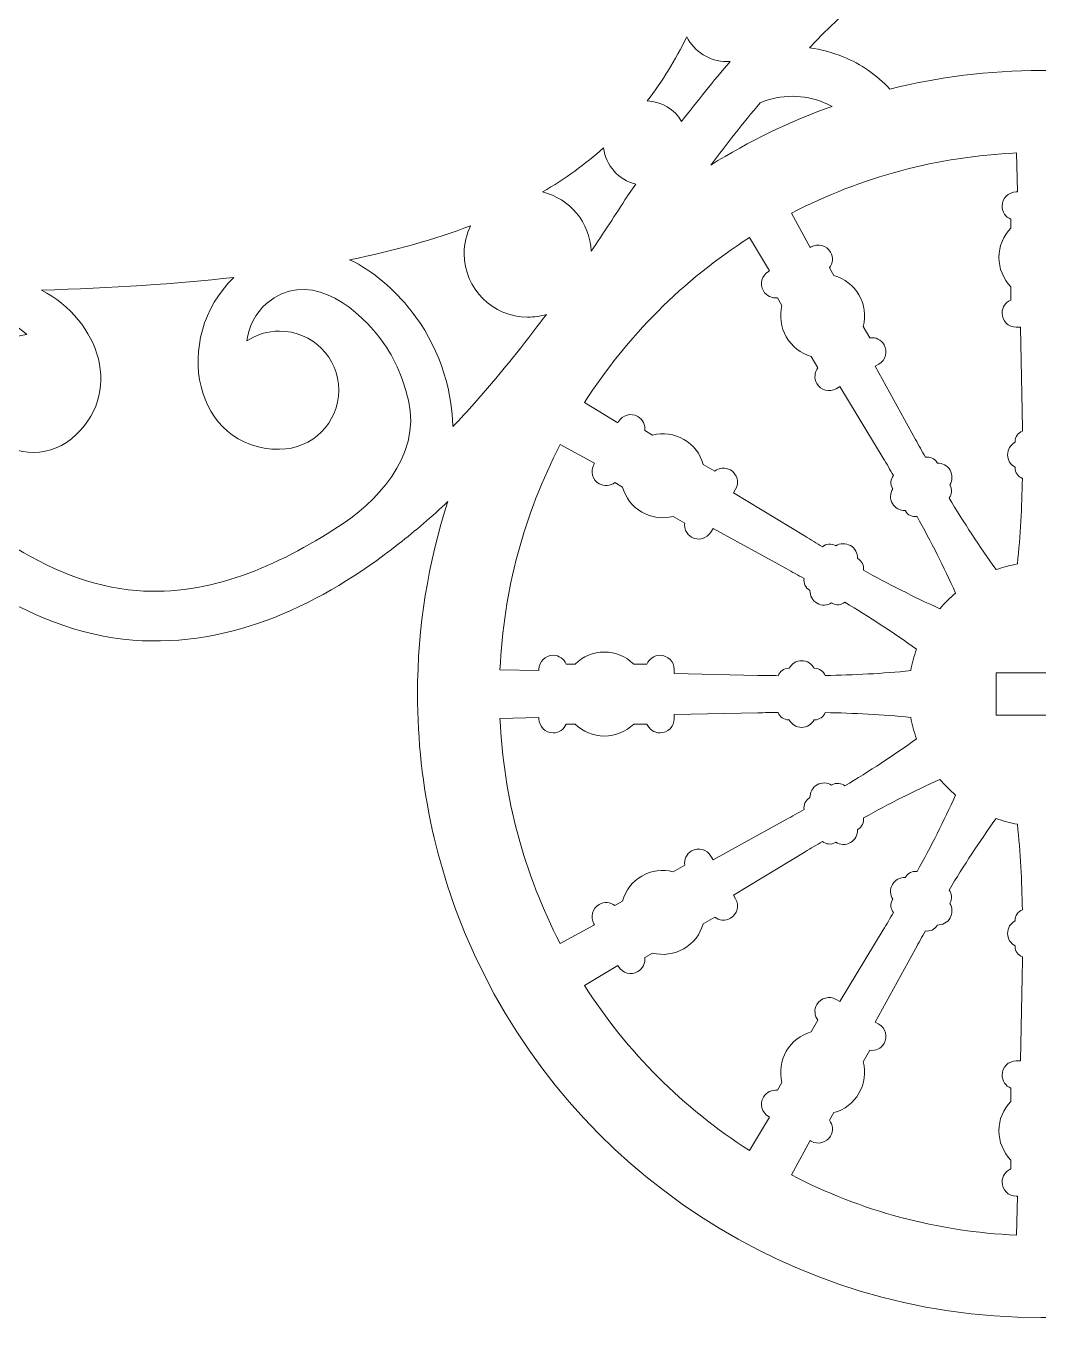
# Model space of a CAD drawing. Header units: millimetres. Extents: x -917 to 965, y -497 to 497.
# Drawn here: x 50.9 to 194.9, y -85.6 to 100 of the extents above; entities that cross this region are included whole.
import ezdxf

# ---------------------------------------------------------------- set-up
doc = ezdxf.new("R2010")
doc.units = ezdxf.units.MM
doc.header["$MEASUREMENT"] = 0
doc.layers.add('Camada 1', color=7, linetype='Continuous')

msp = doc.modelspace()

# ---------------------------------------------------------------- linework, layer by layer
at = {"layer": 'Camada 1', "color": 250, "lineweight": 9}
for points, knots in [([(-198.3964, -83.4735), (-162.6982, -83.4735), (-131.9322, -62.3545), (-117.9107, -31.9291), (-117.9107, -31.9291), (-112.7183, -20.6621), (-109.8222, -8.1187), (-109.8222, 5.1008), (-109.8222, 5.1008), (-109.8222, 14.6397), (-111.3359, 23.8243), (-114.1266, 32.4329), (-114.1266, 32.4329), (-111.8537, 30.3117), (-109.523, 28.2998), (-107.135, 26.4231), (-107.135, 26.4231), (-96.3044, 17.9114), (-83.4844, 11.6802), (-69.387, 12.7613), (-69.387, 12.7613), (-61.7681, 13.3454), (-54.368, 16.3969), (-47.9919, 20.5079), (-47.9919, 20.5079), (-41.9496, 24.4035), (-37.2773, 29.6993), (-32.512, 34.9897), (-32.512, 34.9897), (-28.8045, 39.1058), (-24.4884, 43.9299), (-19.4436, 46.3837), (-19.4436, 46.3837), (-18.9485, 46.6244), (-18.4434, 46.8444), (-17.929, 47.0403), (-17.929, 47.0403), (-13.2425, 48.8262), (-8.7657, 48.0524), (-7.9944, 42.8839), (-7.9944, 42.8839), (-9.0435, 43.3459), (-10.2032, 43.6028), (-11.423, 43.6028), (-11.423, 43.6028), (-16.1253, 43.6028), (-19.9374, 39.7908), (-19.9374, 35.0882), (-19.9374, 35.0882), (-19.9374, 24.9912), (-5.5626, 23.4531), (-1.6276, 32.7066), (-1.6276, 32.7066), (2.3074, 23.4531), (16.6822, 24.9912), (16.6822, 35.0882), (16.6822, 35.0882), (16.6822, 39.7908), (12.8701, 43.6028), (8.1678, 43.6028), (8.1678, 43.6028), (6.948, 43.6028), (5.7883, 43.3459), (4.7392, 42.8839), (4.7392, 42.8839), (5.5105, 48.0524), (9.9873, 48.8262), (14.6738, 47.0403), (14.6738, 47.0403), (15.1882, 46.8444), (15.6933, 46.6244), (16.1884, 46.3837), (16.1884, 46.3837), (21.2332, 43.9299), (25.5493, 39.1058), (29.2568, 34.9897), (29.2568, 34.9897), (34.0221, 29.6993), (38.6944, 24.4035), (44.7367, 20.5079), (44.7367, 20.5079), (51.1128, 16.3969), (58.5129, 13.3454), (66.1318, 12.7613), (66.1318, 12.7613), (80.2292, 11.6802), (93.0492, 17.9114), (103.8798, 26.4231), (103.8798, 26.4231), (106.2678, 28.2998), (108.5985, 30.3117), (110.8714, 32.4329), (110.8714, 32.4329), (108.0807, 23.8243), (106.567, 14.6397), (106.567, 5.1008), (106.567, 5.1008), (106.567, -8.1187), (109.4631, -20.6621), (114.6555, -31.9291), (114.6555, -31.9291), (128.677, -62.3545), (159.443, -83.4735), (195.1412, -83.4735), (195.1412, -83.4735), (244.0591, -83.4735), (283.7154, -43.8171), (283.7154, 5.1008), (283.7154, 5.1008), (283.7154, 45.8431), (256.2044, 80.1555), (218.7476, 90.4885), (218.7476, 90.4885), (225.2238, 99.6371), (222.9325, 113.5027), (212.5837, 120.3103), (212.5837, 120.3103), (203.7228, 126.1391), (191.9221, 124.9127), (182.1681, 120.7623), (182.1681, 120.7623), (162.562, 131.2106), (161.156, 155.1075), (174.2652, 171.8183), (174.2652, 171.8183), (178.596, 177.339), (186.2582, 183.822), (192.9885, 177.9755), (192.9885, 177.9755), (194.654, 176.5287), (195.5364, 174.444), (195.4903, 172.325), (195.4903, 172.325), (194.163, 173.4893), (192.4237, 174.1953), (190.5193, 174.1953), (190.5193, 174.1953), (186.3536, 174.1953), (182.9767, 170.8184), (182.9767, 166.6529), (182.9767, 166.6529), (182.9767, 162.4872), (186.3553, 159.2288), (190.5193, 159.1103), (190.5193, 159.1103), (201.444, 158.7992), (208.2439, 174.0666), (197.6142, 183.3003), (197.6142, 183.3003), (194.9083, 185.6509), (191.7024, 187.1293), (188.0985, 187.3232), (188.0985, 187.3232), (180.2179, 187.7471), (173.2996, 182.0154), (168.7155, 176.1719), (168.7155, 176.1719), (167.4559, 174.566), (166.3149, 172.9043), (165.2881, 171.2009), (165.2881, 171.2009), (169.4463, 191.7251), (173.3392, 215.2747), (176.7885, 241.9203), (176.7885, 241.9203), (185.059, 243.2747), (191.3702, 250.4546), (191.3702, 259.1085), (191.3702, 259.1085), (191.3702, 268.7283), (183.572, 276.5267), (173.9522, 276.5267), (173.9522, 276.5267), (169.3682, 276.5267), (165.1976, 274.7558), (162.0877, 271.8611), (162.0877, 271.8611), (162.0877, 271.8611), (132.0877, 271.8611), (132.0877, 271.8611), (132.0877, 271.8611), (132.0877, 271.8611), (132.0877, 265.8611), (132.0877, 265.8611), (132.0877, 265.8611), (132.0877, 265.8611), (52.0877, 265.8611), (52.0877, 265.8611), (52.0877, 265.8611), (52.0877, 265.8611), (52.0877, 271.8611), (52.0877, 271.8611), (52.0877, 271.8611), (52.0877, 271.8611), (-55.3429, 271.8611), (-55.3429, 271.8611), (-55.3429, 271.8611), (-55.3429, 271.8611), (-55.3429, 265.8611), (-55.3429, 265.8611), (-55.3429, 265.8611), (-55.3429, 265.8611), (-135.3429, 265.8611), (-135.3429, 265.8611), (-135.3429, 265.8611), (-135.3429, 265.8611), (-135.3429, 271.8611), (-135.3429, 271.8611), (-135.3429, 271.8611), (-135.3429, 271.8611), (-165.3429, 271.8611), (-165.3429, 271.8611), (-165.3429, 271.8611), (-168.4528, 274.7558), (-172.6234, 276.5267), (-177.2074, 276.5267), (-177.2074, 276.5267), (-186.8272, 276.5267), (-194.6254, 268.7283), (-194.6254, 259.1085), (-194.6254, 259.1085), (-194.6254, 250.4546), (-188.3142, 243.2747), (-180.0437, 241.9203), (-180.0437, 241.9203), (-176.5944, 215.2747), (-172.7015, 191.7251), (-168.5433, 171.2009), (-168.5433, 171.2009), (-169.5701, 172.9043), (-170.7111, 174.566), (-171.9707, 176.1719), (-171.9707, 176.1719), (-176.5548, 182.0154), (-183.4731, 187.7471), (-191.3537, 187.3232), (-191.3537, 187.3232), (-194.9576, 187.1293), (-198.1635, 185.6509), (-200.8694, 183.3003), (-200.8694, 183.3003), (-211.4991, 174.0666), (-204.6992, 158.7992), (-193.7745, 159.1103), (-193.7745, 159.1103), (-189.6105, 159.2288), (-186.2319, 162.4872), (-186.2319, 166.6529), (-186.2319, 166.6529), (-186.2319, 170.8184), (-189.6088, 174.1953), (-193.7745, 174.1953), (-193.7745, 174.1953), (-195.6789, 174.1953), (-197.4182, 173.4893), (-198.7455, 172.325), (-198.7455, 172.325), (-198.7916, 174.444), (-197.9092, 176.5287), (-196.2437, 177.9755), (-196.2437, 177.9755), (-189.5134, 183.822), (-181.8512, 177.339), (-177.5204, 171.8183), (-177.5204, 171.8183), (-164.4112, 155.1075), (-165.8172, 131.2106), (-185.4233, 120.7623), (-185.4233, 120.7623), (-195.1773, 124.9127), (-206.978, 126.1391), (-215.8389, 120.3103), (-215.8389, 120.3103), (-226.1877, 113.5027), (-228.479, 99.6371), (-222.0028, 90.4885), (-222.0028, 90.4885), (-259.4596, 80.1555), (-286.9706, 45.8431), (-286.9706, 5.1008), (-286.9706, 5.1008), (-286.9706, -43.8171), (-247.3143, -83.4735), (-198.3964, -83.4735)], [0, 0, 0, 0, 0.01388889, 0.01388889, 0.01388889, 0.01388889, 0.02777778, 0.02777778, 0.02777778, 0.02777778, 0.04166667, 0.04166667, 0.04166667, 0.04166667, 0.05555556, 0.05555556, 0.05555556, 0.05555556, 0.06944444, 0.06944444, 0.06944444, 0.06944444, 0.08333333, 0.08333333, 0.08333333, 0.08333333, 0.09722222, 0.09722222, 0.09722222, 0.09722222, 0.11111111, 0.11111111, 0.11111111, 0.11111111, 0.125, 0.125, 0.125, 0.125, 0.13888889, 0.13888889, 0.13888889, 0.13888889, 0.15277778, 0.15277778, 0.15277778, 0.15277778, 0.16666667, 0.16666667, 0.16666667, 0.16666667, 0.18055556, 0.18055556, 0.18055556, 0.18055556, 0.19444444, 0.19444444, 0.19444444, 0.19444444, 0.20833333, 0.20833333, 0.20833333, 0.20833333, 0.22222222, 0.22222222, 0.22222222, 0.22222222, 0.23611111, 0.23611111, 0.23611111, 0.23611111, 0.25, 0.25, 0.25, 0.25, 0.26388889, 0.26388889, 0.26388889, 0.26388889, 0.27777778, 0.27777778, 0.27777778, 0.27777778, 0.29166667, 0.29166667, 0.29166667, 0.29166667, 0.30555556, 0.30555556, 0.30555556, 0.30555556, 0.31944444, 0.31944444, 0.31944444, 0.31944444, 0.33333333, 0.33333333, 0.33333333, 0.33333333, 0.34722222, 0.34722222, 0.34722222, 0.34722222, 0.36111111, 0.36111111, 0.36111111, 0.36111111, 0.375, 0.375, 0.375, 0.375, 0.38888889, 0.38888889, 0.38888889, 0.38888889, 0.40277778, 0.40277778, 0.40277778, 0.40277778, 0.41666667, 0.41666667, 0.41666667, 0.41666667, 0.43055556, 0.43055556, 0.43055556, 0.43055556, 0.44444444, 0.44444444, 0.44444444, 0.44444444, 0.45833333, 0.45833333, 0.45833333, 0.45833333, 0.47222222, 0.47222222, 0.47222222, 0.47222222, 0.48611111, 0.48611111, 0.48611111, 0.48611111, 0.5, 0.5, 0.5, 0.5, 0.51388889, 0.51388889, 0.51388889, 0.51388889, 0.52777778, 0.52777778, 0.52777778, 0.52777778, 0.54166667, 0.54166667, 0.54166667, 0.54166667, 0.55555556, 0.55555556, 0.55555556, 0.55555556, 0.56944444, 0.56944444, 0.56944444, 0.56944444, 0.58333333, 0.58333333, 0.58333333, 0.58333333, 0.59722222, 0.59722222, 0.59722222, 0.59722222, 0.61111111, 0.61111111, 0.61111111, 0.61111111, 0.625, 0.625, 0.625, 0.625, 0.63888889, 0.63888889, 0.63888889, 0.63888889, 0.65277778, 0.65277778, 0.65277778, 0.65277778, 0.66666667, 0.66666667, 0.66666667, 0.66666667, 0.68055556, 0.68055556, 0.68055556, 0.68055556, 0.69444444, 0.69444444, 0.69444444, 0.69444444, 0.70833333, 0.70833333, 0.70833333, 0.70833333, 0.72222222, 0.72222222, 0.72222222, 0.72222222, 0.73611111, 0.73611111, 0.73611111, 0.73611111, 0.75, 0.75, 0.75, 0.75, 0.76388889, 0.76388889, 0.76388889, 0.76388889, 0.77777778, 0.77777778, 0.77777778, 0.77777778, 0.79166667, 0.79166667, 0.79166667, 0.79166667, 0.80555556, 0.80555556, 0.80555556, 0.80555556, 0.81944444, 0.81944444, 0.81944444, 0.81944444, 0.83333333, 0.83333333, 0.83333333, 0.83333333, 0.84722222, 0.84722222, 0.84722222, 0.84722222, 0.86111111, 0.86111111, 0.86111111, 0.86111111, 0.875, 0.875, 0.875, 0.875, 0.88888889, 0.88888889, 0.88888889, 0.88888889, 0.90277778, 0.90277778, 0.90277778, 0.90277778, 0.91666667, 0.91666667, 0.91666667, 0.91666667, 0.93055556, 0.93055556, 0.93055556, 0.93055556, 0.94444444, 0.94444444, 0.94444444, 0.94444444, 0.95833333, 0.95833333, 0.95833333, 0.95833333, 0.97222222, 0.97222222, 0.97222222, 0.97222222, 1, 1, 1, 1]), ([(194.9196, 117.02), (199.5712, 117.5529), (204.7105, 117.0465), (208.7073, 114.4175), (208.7073, 114.4175), (214.3339, 110.7163), (216.5256, 103.7505), (214.6951, 98.0133), (214.6951, 98.0133), (213.2647, 100.9273), (210.2685, 102.9333), (206.8033, 102.9333), (206.8033, 102.9333), (201.9504, 102.9333), (198.0164, 98.9995), (198.0164, 94.1466), (198.0164, 94.1466), (198.0164, 93.9708), (198.022, 93.7964), (198.0324, 93.6231), (198.0324, 93.6231), (197.0719, 93.654), (196.1091, 93.675), (195.1412, 93.675), (195.1412, 93.675), (187.7371, 93.675), (180.5472, 92.7609), (173.6727, 91.0494), (173.6727, 91.0494), (171.8409, 93.0101), (169.5951, 94.5801), (167.0646, 95.6267), (167.0646, 95.6267), (165.5104, 96.2694), (163.8922, 96.696), (162.2534, 96.9079), (162.2534, 96.9079), (167.353, 102.2191), (172.7995, 107.0391), (178.4898, 110.8182), (178.4898, 110.8182), (183.3428, 114.041), (189.1123, 116.3549), (194.9196, 117.02)], [0, 0, 0, 0, 0.08333333, 0.08333333, 0.08333333, 0.08333333, 0.16666667, 0.16666667, 0.16666667, 0.16666667, 0.25, 0.25, 0.25, 0.25, 0.33333333, 0.33333333, 0.33333333, 0.33333333, 0.41666667, 0.41666667, 0.41666667, 0.41666667, 0.5, 0.5, 0.5, 0.5, 0.58333333, 0.58333333, 0.58333333, 0.58333333, 0.66666667, 0.66666667, 0.66666667, 0.66666667, 0.75, 0.75, 0.75, 0.75, 0.83333333, 0.83333333, 0.83333333, 0.83333333, 1, 1, 1, 1]), ([(144.0988, 86.4487), (143.092, 88.1247), (141.2884, 89.2671), (139.2117, 89.3522), (139.2117, 89.3522), (141.35, 92.1345), (143.2082, 95.1633), (144.8288, 98.4537), (144.8288, 98.4537), (145.88, 96.3767), (148.0341, 94.9527), (150.5212, 94.9527), (150.5212, 94.9527), (150.6801, 94.9527), (150.8376, 94.9586), (150.9936, 94.9701), (150.9936, 94.9701), (148.6002, 92.1758), (146.299, 89.3165), (144.0988, 86.4487)], [0, 0, 0, 0, 0.16666667, 0.16666667, 0.16666667, 0.16666667, 0.33333333, 0.33333333, 0.33333333, 0.33333333, 0.5, 0.5, 0.5, 0.5, 0.66666667, 0.66666667, 0.66666667, 0.66666667, 1, 1, 1, 1]), ([(148.2475, 80.2494), (150.4725, 83.2134), (152.8168, 86.1911), (155.2665, 89.1071), (155.2665, 89.1071), (158.1756, 90.3109), (161.452, 90.315), (164.3692, 89.1086), (164.3692, 89.1086), (164.7505, 88.9509), (165.1213, 88.7744), (165.4808, 88.58), (165.4808, 88.58), (159.403, 86.4205), (153.632, 83.6161), (148.2475, 80.2494)], [0, 0, 0, 0, 0.2, 0.2, 0.2, 0.2, 0.4, 0.4, 0.4, 0.4, 0.6, 0.6, 0.6, 0.6, 1, 1, 1, 1]), ([(124.326, 76.4307), (127.5482, 78.3032), (130.4317, 80.3837), (133.0144, 82.6863), (133.0144, 82.6863), (133.3012, 80.1651), (135.1536, 78.1194), (137.5758, 77.5447), (137.5758, 77.5447), (137.5758, 77.5447), (136.4121, 75.8748), (136.4121, 75.8748), (136.4121, 75.8748), (136.4121, 75.8748), (136.3392, 75.7651), (136.3392, 75.7651), (136.3392, 75.7651), (134.706, 73.2039), (133.0022, 70.6029), (131.2302, 67.9939), (131.2302, 67.9939), (131.0803, 72.1004), (128.1858, 75.506), (124.326, 76.4307)], [0, 0, 0, 0, 0.14285714, 0.14285714, 0.14285714, 0.14285714, 0.28571429, 0.28571429, 0.28571429, 0.28571429, 0.42857143, 0.42857143, 0.42857143, 0.42857143, 0.57142857, 0.57142857, 0.57142857, 0.57142857, 0.71428571, 0.71428571, 0.71428571, 0.71428571, 1, 1, 1, 1]), ([(188.7786, 22.7738), (186.4004, 26.0643), (184.1912, 29.4737), (182.0961, 32.9507), (182.0961, 32.9507), (182.5004, 33.4557), (182.5786, 34.1795), (182.2368, 34.7714), (182.2368, 34.7714), (182.2368, 34.7714), (182.2036, 34.829), (182.2036, 34.829), (182.2036, 34.829), (182.5908, 35.445), (182.6274, 36.2487), (182.2472, 36.9068), (182.2472, 36.9068), (181.8672, 37.565), (181.1529, 37.9353), (180.426, 37.908), (180.426, 37.908), (180.426, 37.908), (180.3927, 37.9655), (180.3927, 37.9655), (180.3927, 37.9655), (180.0477, 38.5628), (179.3727, 38.8569), (178.7278, 38.7511), (178.7278, 38.7511), (178.2568, 39.5894), (177.7903, 40.4305), (177.3276, 41.2735), (177.3276, 41.2735), (177.3276, 41.2735), (171.6118, 51.6857), (171.6118, 51.6857), (171.6118, 51.6857), (171.6118, 51.6857), (172.1221, 51.9801), (172.1221, 51.9801), (172.1221, 51.9801), (173.0786, 52.5325), (173.4094, 53.7669), (172.8572, 54.7235), (172.8572, 54.7235), (172.4385, 55.4486), (171.6279, 55.8143), (170.8435, 55.7082), (170.8435, 55.7082), (170.8435, 55.7082), (169.9041, 57.3354), (169.9041, 57.3354), (169.9041, 57.3354), (170.291, 58.8429), (170.0757, 60.4413), (169.2921, 61.7987), (169.2921, 61.7987), (168.5077, 63.1574), (167.2329, 64.1417), (165.7327, 64.5603), (165.7327, 64.5603), (165.7327, 64.5603), (165.1062, 65.6456), (165.1062, 65.6456), (165.1062, 65.6456), (165.5901, 66.272), (165.6789, 67.1567), (165.2602, 67.8818), (165.2602, 67.8818), (164.708, 68.8385), (163.4736, 69.1693), (162.5168, 68.6168), (162.5168, 68.6168), (162.5168, 68.6168), (162.3654, 68.5295), (162.3654, 68.5295), (162.3654, 68.5295), (162.3654, 68.5295), (159.6921, 73.3991), (159.6921, 73.3991), (159.6921, 73.3991), (169.6203, 78.5647), (180.5119, 81.4691), (191.6919, 81.963), (191.6919, 81.963), (191.6919, 81.963), (191.8114, 76.4193), (191.8114, 76.4193), (191.8114, 76.4193), (191.8114, 76.4193), (191.6362, 76.4193), (191.6362, 76.4193), (191.6362, 76.4193), (190.5302, 76.4195), (189.6277, 75.5169), (189.6278, 74.4109), (189.6278, 74.4109), (189.6279, 73.5723), (190.1464, 72.8509), (190.8794, 72.5509), (190.8794, 72.5509), (190.8794, 72.5509), (190.8794, 71.2983), (190.8794, 71.2983), (190.8794, 71.2983), (189.7894, 70.1857), (189.1774, 68.6959), (189.1774, 67.1269), (189.1774, 67.1269), (189.1774, 65.5581), (189.7894, 64.0682), (190.8794, 62.9557), (190.8794, 62.9557), (190.8794, 62.9557), (190.8794, 61.0771), (190.8794, 61.0771), (190.8794, 61.0771), (190.1464, 60.7771), (189.6278, 60.0558), (189.6278, 59.2172), (189.6278, 59.2172), (189.6278, 58.1111), (190.5302, 57.2087), (191.6362, 57.2088), (191.6362, 57.2088), (191.6362, 57.2088), (192.2256, 57.2088), (192.2256, 57.2088), (192.2256, 57.2088), (192.2256, 57.2088), (192.4816, 45.3338), (192.4816, 45.3338), (192.4816, 45.3338), (192.5023, 44.3725), (192.519, 43.4113), (192.5302, 42.4497), (192.5302, 42.4497), (191.9181, 42.2193), (191.4807, 41.6275), (191.4807, 40.9364), (191.4807, 40.9364), (191.4807, 40.9364), (191.4807, 40.8709), (191.4807, 40.8709), (191.4807, 40.8709), (190.8366, 40.5318), (190.4042, 39.8551), (190.4042, 39.0924), (190.4042, 39.0924), (190.4042, 38.3298), (190.8366, 37.6531), (191.4807, 37.3139), (191.4807, 37.3139), (191.4807, 37.3139), (191.4807, 37.2483), (191.4807, 37.2483), (191.4807, 37.2483), (191.4807, 36.5635), (191.9101, 35.9763), (192.5133, 35.7415), (192.5133, 35.7415), (192.4375, 31.6826), (192.2289, 27.6247), (191.8144, 23.5857), (191.8144, 23.5857), (190.7816, 23.4009), (189.7658, 23.1293), (188.7786, 22.7738)], [0, 0, 0, 0, 0.02325581, 0.02325581, 0.02325581, 0.02325581, 0.04651163, 0.04651163, 0.04651163, 0.04651163, 0.06976744, 0.06976744, 0.06976744, 0.06976744, 0.09302326, 0.09302326, 0.09302326, 0.09302326, 0.11627907, 0.11627907, 0.11627907, 0.11627907, 0.13953488, 0.13953488, 0.13953488, 0.13953488, 0.1627907, 0.1627907, 0.1627907, 0.1627907, 0.18604651, 0.18604651, 0.18604651, 0.18604651, 0.20930233, 0.20930233, 0.20930233, 0.20930233, 0.23255814, 0.23255814, 0.23255814, 0.23255814, 0.25581395, 0.25581395, 0.25581395, 0.25581395, 0.27906977, 0.27906977, 0.27906977, 0.27906977, 0.30232558, 0.30232558, 0.30232558, 0.30232558, 0.3255814, 0.3255814, 0.3255814, 0.3255814, 0.34883721, 0.34883721, 0.34883721, 0.34883721, 0.37209302, 0.37209302, 0.37209302, 0.37209302, 0.39534884, 0.39534884, 0.39534884, 0.39534884, 0.41860465, 0.41860465, 0.41860465, 0.41860465, 0.44186047, 0.44186047, 0.44186047, 0.44186047, 0.46511628, 0.46511628, 0.46511628, 0.46511628, 0.48837209, 0.48837209, 0.48837209, 0.48837209, 0.51162791, 0.51162791, 0.51162791, 0.51162791, 0.53488372, 0.53488372, 0.53488372, 0.53488372, 0.55813953, 0.55813953, 0.55813953, 0.55813953, 0.58139535, 0.58139535, 0.58139535, 0.58139535, 0.60465116, 0.60465116, 0.60465116, 0.60465116, 0.62790698, 0.62790698, 0.62790698, 0.62790698, 0.65116279, 0.65116279, 0.65116279, 0.65116279, 0.6744186, 0.6744186, 0.6744186, 0.6744186, 0.69767442, 0.69767442, 0.69767442, 0.69767442, 0.72093023, 0.72093023, 0.72093023, 0.72093023, 0.74418605, 0.74418605, 0.74418605, 0.74418605, 0.76744186, 0.76744186, 0.76744186, 0.76744186, 0.79069767, 0.79069767, 0.79069767, 0.79069767, 0.81395349, 0.81395349, 0.81395349, 0.81395349, 0.8372093, 0.8372093, 0.8372093, 0.8372093, 0.86046512, 0.86046512, 0.86046512, 0.86046512, 0.88372093, 0.88372093, 0.88372093, 0.88372093, 0.90697674, 0.90697674, 0.90697674, 0.90697674, 0.93023256, 0.93023256, 0.93023256, 0.93023256, 0.95348837, 0.95348837, 0.95348837, 0.95348837, 1, 1, 1, 1]), ([(111.597, 43.0969), (111.4339, 48.9949), (109.4037, 54.7898), (105.6554, 59.558), (105.6554, 59.558), (103.2951, 62.5604), (100.257, 65.1872), (96.9218, 66.7946), (96.9218, 66.7946), (103.3422, 68.0922), (109.0426, 69.6902), (114.1096, 71.6168), (114.1096, 71.6168), (113.5252, 70.422), (113.1969, 69.0791), (113.1969, 67.6593), (113.1969, 67.6593), (113.1969, 62.6778), (117.2353, 58.6393), (122.2168, 58.6393), (122.2168, 58.6393), (123.1404, 58.6393), (124.0311, 58.7784), (124.8699, 59.0363), (124.8699, 59.0363), (124.8699, 59.0363), (124.2894, 58.2599), (124.2894, 58.2599), (124.2894, 58.2599), (124.2894, 58.2599), (124.0831, 57.9855), (124.0831, 57.9855), (124.0831, 57.9855), (121.093, 54.0189), (117.9478, 50.1289), (114.6555, 46.4303), (114.6555, 46.4303), (113.6497, 45.3001), (112.63, 44.1879), (111.597, 43.0969)], [0, 0, 0, 0, 0.09090909, 0.09090909, 0.09090909, 0.09090909, 0.18181818, 0.18181818, 0.18181818, 0.18181818, 0.27272727, 0.27272727, 0.27272727, 0.27272727, 0.36363636, 0.36363636, 0.36363636, 0.36363636, 0.45454545, 0.45454545, 0.45454545, 0.45454545, 0.54545455, 0.54545455, 0.54545455, 0.54545455, 0.63636364, 0.63636364, 0.63636364, 0.63636364, 0.72727273, 0.72727273, 0.72727273, 0.72727273, 0.81818182, 0.81818182, 0.81818182, 0.81818182, 1, 1, 1, 1]), ([(139.943, 41.8902), (139.943, 41.8902), (138.8577, 42.5167), (138.8577, 42.5167), (138.8577, 42.5167), (138.9636, 43.3013), (138.598, 44.1117), (137.8729, 44.5305), (137.8729, 44.5305), (136.9165, 45.0828), (135.6819, 44.7518), (135.1294, 43.7953), (135.1294, 43.7953), (135.1294, 43.7953), (135.042, 43.6437), (135.042, 43.6437), (135.042, 43.6437), (135.042, 43.6437), (130.3011, 46.5188), (130.3011, 46.5188), (130.3011, 46.5188), (136.3158, 55.9167), (144.3244, 63.9273), (153.7219, 69.9422), (153.7219, 69.9422), (153.7219, 69.9422), (156.598, 65.1998), (156.598, 65.1998), (156.598, 65.1998), (156.598, 65.1998), (156.4465, 65.1122), (156.4465, 65.1122), (156.4465, 65.1122), (155.4898, 64.56), (155.1591, 63.3252), (155.7115, 62.3687), (155.7115, 62.3687), (156.1299, 61.6437), (156.9405, 61.2781), (157.725, 61.3841), (157.725, 61.3841), (157.725, 61.3841), (158.3516, 60.2988), (158.3516, 60.2988), (158.3516, 60.2988), (157.9646, 58.7912), (158.1796, 57.1928), (158.9634, 55.8354), (158.9634, 55.8354), (159.7477, 54.4766), (161.0227, 53.4924), (162.5229, 53.0738), (162.5229, 53.0738), (162.5229, 53.0738), (163.4624, 51.4466), (163.4624, 51.4466), (163.4624, 51.4466), (162.9783, 50.8202), (162.8898, 49.9356), (163.3082, 49.2104), (163.3082, 49.2104), (163.8607, 48.2539), (165.0952, 47.9231), (166.0518, 48.4754), (166.0518, 48.4754), (166.0518, 48.4754), (166.5622, 48.7701), (166.5622, 48.7701), (166.5622, 48.7701), (166.5622, 48.7701), (172.7215, 38.6138), (172.7215, 38.6138), (172.7215, 38.6138), (173.2201, 37.7918), (173.7151, 36.9674), (174.2056, 36.1404), (174.2056, 36.1404), (173.7914, 35.6347), (173.7084, 34.9029), (174.0534, 34.3055), (174.0534, 34.3055), (174.0534, 34.3055), (174.0866, 34.2479), (174.0866, 34.2479), (174.0866, 34.2479), (173.6996, 33.6319), (173.6629, 32.8281), (174.0429, 32.1701), (174.0429, 32.1701), (174.4228, 31.512), (175.1372, 31.1417), (175.8642, 31.169), (175.8642, 31.169), (175.8642, 31.169), (175.8974, 31.1114), (175.8974, 31.1114), (175.8974, 31.1114), (176.2392, 30.5193), (176.9052, 30.2253), (177.5448, 30.323), (177.5448, 30.323), (179.5092, 26.7691), (181.3575, 23.15), (183.0184, 19.4441), (183.0184, 19.4441), (182.2195, 18.7658), (181.4768, 18.0228), (180.7992, 17.2236), (180.7992, 17.2236), (177.0926, 18.884), (173.473, 20.7327), (169.9186, 22.6971), (169.9186, 22.6971), (170.0164, 23.3367), (169.7222, 24.0027), (169.1304, 24.3444), (169.1304, 24.3444), (169.1304, 24.3444), (169.0728, 24.3776), (169.0728, 24.3776), (169.0728, 24.3776), (169.1, 25.1046), (168.7297, 25.8189), (168.0716, 26.1989), (168.0716, 26.1989), (167.4135, 26.5789), (166.6098, 26.5423), (165.9937, 26.1553), (165.9937, 26.1553), (165.9937, 26.1553), (165.9363, 26.1883), (165.9363, 26.1883), (165.9363, 26.1883), (165.339, 26.5332), (164.6072, 26.4504), (164.1015, 26.0364), (164.1015, 26.0364), (163.2744, 26.5271), (162.4501, 27.0221), (161.6278, 27.5205), (161.6278, 27.5205), (161.6278, 27.5205), (151.4716, 33.6799), (151.4716, 33.6799), (151.4716, 33.6799), (151.4716, 33.6799), (151.7662, 34.19), (151.7662, 34.19), (151.7662, 34.19), (152.3186, 35.1467), (151.9878, 36.3811), (151.0311, 36.9335), (151.0311, 36.9335), (150.3061, 37.3521), (149.4213, 37.2633), (148.795, 36.7795), (148.795, 36.7795), (148.795, 36.7795), (147.1677, 37.7189), (147.1677, 37.7189), (147.1677, 37.7189), (146.7493, 39.219), (145.7648, 40.4939), (144.4063, 41.2782), (144.4063, 41.2782), (143.0488, 42.0619), (141.4504, 42.2772), (139.943, 41.8902)], [0, 0, 0, 0, 0.02325581, 0.02325581, 0.02325581, 0.02325581, 0.04651163, 0.04651163, 0.04651163, 0.04651163, 0.06976744, 0.06976744, 0.06976744, 0.06976744, 0.09302326, 0.09302326, 0.09302326, 0.09302326, 0.11627907, 0.11627907, 0.11627907, 0.11627907, 0.13953488, 0.13953488, 0.13953488, 0.13953488, 0.1627907, 0.1627907, 0.1627907, 0.1627907, 0.18604651, 0.18604651, 0.18604651, 0.18604651, 0.20930233, 0.20930233, 0.20930233, 0.20930233, 0.23255814, 0.23255814, 0.23255814, 0.23255814, 0.25581395, 0.25581395, 0.25581395, 0.25581395, 0.27906977, 0.27906977, 0.27906977, 0.27906977, 0.30232558, 0.30232558, 0.30232558, 0.30232558, 0.3255814, 0.3255814, 0.3255814, 0.3255814, 0.34883721, 0.34883721, 0.34883721, 0.34883721, 0.37209302, 0.37209302, 0.37209302, 0.37209302, 0.39534884, 0.39534884, 0.39534884, 0.39534884, 0.41860465, 0.41860465, 0.41860465, 0.41860465, 0.44186047, 0.44186047, 0.44186047, 0.44186047, 0.46511628, 0.46511628, 0.46511628, 0.46511628, 0.48837209, 0.48837209, 0.48837209, 0.48837209, 0.51162791, 0.51162791, 0.51162791, 0.51162791, 0.53488372, 0.53488372, 0.53488372, 0.53488372, 0.55813953, 0.55813953, 0.55813953, 0.55813953, 0.58139535, 0.58139535, 0.58139535, 0.58139535, 0.60465116, 0.60465116, 0.60465116, 0.60465116, 0.62790698, 0.62790698, 0.62790698, 0.62790698, 0.65116279, 0.65116279, 0.65116279, 0.65116279, 0.6744186, 0.6744186, 0.6744186, 0.6744186, 0.69767442, 0.69767442, 0.69767442, 0.69767442, 0.72093023, 0.72093023, 0.72093023, 0.72093023, 0.74418605, 0.74418605, 0.74418605, 0.74418605, 0.76744186, 0.76744186, 0.76744186, 0.76744186, 0.79069767, 0.79069767, 0.79069767, 0.79069767, 0.81395349, 0.81395349, 0.81395349, 0.81395349, 0.8372093, 0.8372093, 0.8372093, 0.8372093, 0.86046512, 0.86046512, 0.86046512, 0.86046512, 0.88372093, 0.88372093, 0.88372093, 0.88372093, 0.90697674, 0.90697674, 0.90697674, 0.90697674, 0.93023256, 0.93023256, 0.93023256, 0.93023256, 0.95348837, 0.95348837, 0.95348837, 0.95348837, 1, 1, 1, 1]), ([(36.2947, 44.664), (36.1146, 50.6312), (38.1739, 58.5541), (45.51, 58.4463), (45.51, 58.4463), (47.6299, 58.4151), (49.6032, 57.5666), (51.0687, 56.1554), (51.0687, 56.1554), (49.4794, 55.9813), (47.9224, 55.3527), (46.604, 54.2503), (46.604, 54.2503), (43.0458, 51.2753), (42.5732, 45.9791), (45.5484, 42.4208), (45.5484, 42.4208), (48.5235, 38.8627), (53.8014, 38.4121), (57.3777, 41.3652), (57.3777, 41.3652), (65.024, 47.6787), (61.3844, 58.2374), (53.1193, 62.4779), (53.1193, 62.4779), (63.2076, 62.7839), (72.2871, 63.3717), (80.4532, 64.2807), (80.4532, 64.2807), (71.5533, 55.6344), (74.7668, 39.7956), (86.9763, 39.8711), (86.9763, 39.8711), (91.6142, 39.8997), (95.3742, 43.6309), (95.3742, 48.2689), (95.3742, 48.2689), (95.3742, 52.907), (91.6143, 56.6669), (86.9763, 56.6669), (86.9763, 56.6669), (85.2577, 56.6669), (83.66, 56.1503), (82.3291, 55.2644), (82.3291, 55.2644), (82.5482, 57.2873), (83.5177, 59.204), (85.124, 60.5877), (85.124, 60.5877), (90.6829, 65.3761), (97.345, 60.6191), (101.0344, 55.9255), (101.0344, 55.9255), (103.1545, 53.2286), (104.5003, 50.0984), (105.262, 46.8555), (105.262, 46.8555), (107.1962, 38.6214), (100.3406, 32.1149), (95.3355, 28.8858), (95.3355, 28.8858), (86.7093, 23.3205), (77.1472, 18.9907), (66.6712, 19.794), (66.6712, 19.794), (60.2458, 20.2867), (53.9296, 22.973), (48.5587, 26.436), (48.5587, 26.436), (41.4817, 30.9987), (36.5594, 35.9009), (36.2947, 44.664)], [0, 0, 0, 0, 0.05263158, 0.05263158, 0.05263158, 0.05263158, 0.10526316, 0.10526316, 0.10526316, 0.10526316, 0.15789474, 0.15789474, 0.15789474, 0.15789474, 0.21052632, 0.21052632, 0.21052632, 0.21052632, 0.26315789, 0.26315789, 0.26315789, 0.26315789, 0.31578947, 0.31578947, 0.31578947, 0.31578947, 0.36842105, 0.36842105, 0.36842105, 0.36842105, 0.42105263, 0.42105263, 0.42105263, 0.42105263, 0.47368421, 0.47368421, 0.47368421, 0.47368421, 0.52631579, 0.52631579, 0.52631579, 0.52631579, 0.57894737, 0.57894737, 0.57894737, 0.57894737, 0.63157895, 0.63157895, 0.63157895, 0.63157895, 0.68421053, 0.68421053, 0.68421053, 0.68421053, 0.73684211, 0.73684211, 0.73684211, 0.73684211, 0.78947368, 0.78947368, 0.78947368, 0.78947368, 0.84210526, 0.84210526, 0.84210526, 0.84210526, 0.89473684, 0.89473684, 0.89473684, 0.89473684, 1, 1, 1, 1]), ([(118.2837, 8.55), (118.7776, 19.7293), (121.6822, 30.6198), (126.8461, 40.5479), (126.8461, 40.5479), (126.8461, 40.5479), (131.7123, 37.8767), (131.7123, 37.8767), (131.7123, 37.8767), (131.7123, 37.8767), (131.6246, 37.725), (131.6246, 37.725), (131.6246, 37.725), (131.0725, 36.7685), (131.4034, 35.5338), (132.36, 34.9813), (132.36, 34.9813), (133.085, 34.563), (133.9698, 34.6518), (134.5962, 35.1356), (134.5962, 35.1356), (134.5962, 35.1356), (135.6813, 34.509), (135.6813, 34.509), (135.6813, 34.509), (136.1, 33.0089), (137.0842, 31.734), (138.4429, 30.9495), (138.4429, 30.9495), (139.8001, 30.1658), (141.3987, 29.9508), (142.9063, 30.3378), (142.9063, 30.3378), (142.9063, 30.3378), (144.5336, 29.3982), (144.5336, 29.3982), (144.5336, 29.3982), (144.4275, 28.6137), (144.7932, 27.8033), (145.5182, 27.3846), (145.5182, 27.3846), (146.4747, 26.8323), (147.7094, 27.1632), (148.2618, 28.1198), (148.2618, 28.1198), (148.2618, 28.1198), (148.5562, 28.6301), (148.5562, 28.6301), (148.5562, 28.6301), (148.5562, 28.6301), (158.9685, 22.9143), (158.9685, 22.9143), (158.9685, 22.9143), (159.8115, 22.4516), (160.6524, 21.9852), (161.4907, 21.5144), (161.4907, 21.5144), (161.3846, 20.8692), (161.6786, 20.1939), (162.2762, 19.8489), (162.2762, 19.8489), (162.2762, 19.8489), (162.3337, 19.8158), (162.3337, 19.8158), (162.3337, 19.8158), (162.3066, 19.0887), (162.6769, 18.3744), (163.335, 17.9946), (163.335, 17.9946), (163.993, 17.6147), (164.7967, 17.6511), (165.4126, 18.0381), (165.4126, 18.0381), (165.4126, 18.0381), (165.4702, 18.0049), (165.4702, 18.0049), (165.4702, 18.0049), (166.0621, 17.6633), (166.786, 17.7415), (167.2911, 18.1458), (167.2911, 18.1458), (170.7685, 16.0507), (174.1782, 13.8411), (177.4688, 11.4627), (177.4688, 11.4627), (177.1132, 10.4759), (176.8417, 9.4603), (176.6564, 8.4278), (176.6564, 8.4278), (172.6172, 8.0133), (168.5593, 7.8047), (164.5, 7.7287), (164.5, 7.7287), (164.2654, 8.3318), (163.6778, 8.7609), (162.9933, 8.7609), (162.9933, 8.7609), (162.9933, 8.7609), (162.9277, 8.7609), (162.9277, 8.7609), (162.9277, 8.7609), (162.5887, 9.4053), (161.912, 9.8377), (161.1493, 9.8377), (161.1493, 9.8377), (160.3864, 9.8377), (159.7096, 9.4053), (159.3705, 8.7609), (159.3705, 8.7609), (159.3705, 8.7609), (159.3052, 8.7609), (159.3052, 8.7609), (159.3052, 8.7609), (158.6142, 8.7609), (158.0223, 8.3238), (157.7919, 7.7119), (157.7919, 7.7119), (156.8305, 7.7232), (155.869, 7.7396), (154.9078, 7.7605), (154.9078, 7.7605), (154.9078, 7.7605), (143.0328, 8.0165), (143.0328, 8.0165), (143.0328, 8.0165), (143.0328, 8.0165), (143.0328, 8.6057), (143.0328, 8.6057), (143.0328, 8.6057), (143.0326, 9.7118), (142.1305, 10.6139), (141.0244, 10.614), (141.0244, 10.614), (140.1858, 10.614), (139.4643, 10.0953), (139.1644, 9.3624), (139.1644, 9.3624), (139.1644, 9.3624), (137.2861, 9.3624), (137.2861, 9.3624), (137.2861, 9.3624), (136.1734, 10.4522), (134.6835, 11.064), (133.1146, 11.064), (133.1146, 11.064), (131.5458, 11.064), (130.0558, 10.4522), (128.9433, 9.3624), (128.9433, 9.3624), (128.9433, 9.3624), (127.6906, 9.3624), (127.6906, 9.3624), (127.6906, 9.3624), (127.3906, 10.0952), (126.6693, 10.614), (125.8306, 10.614), (125.8306, 10.614), (124.7245, 10.614), (123.8222, 9.7118), (123.8222, 8.6057), (123.8222, 8.6057), (123.8222, 8.6057), (123.8222, 8.4307), (123.8222, 8.4307), (123.8222, 8.4307), (123.8222, 8.4307), (118.2837, 8.55), (118.2837, 8.55)], [0, 0, 0, 0, 0.02325581, 0.02325581, 0.02325581, 0.02325581, 0.04651163, 0.04651163, 0.04651163, 0.04651163, 0.06976744, 0.06976744, 0.06976744, 0.06976744, 0.09302326, 0.09302326, 0.09302326, 0.09302326, 0.11627907, 0.11627907, 0.11627907, 0.11627907, 0.13953488, 0.13953488, 0.13953488, 0.13953488, 0.1627907, 0.1627907, 0.1627907, 0.1627907, 0.18604651, 0.18604651, 0.18604651, 0.18604651, 0.20930233, 0.20930233, 0.20930233, 0.20930233, 0.23255814, 0.23255814, 0.23255814, 0.23255814, 0.25581395, 0.25581395, 0.25581395, 0.25581395, 0.27906977, 0.27906977, 0.27906977, 0.27906977, 0.30232558, 0.30232558, 0.30232558, 0.30232558, 0.3255814, 0.3255814, 0.3255814, 0.3255814, 0.34883721, 0.34883721, 0.34883721, 0.34883721, 0.37209302, 0.37209302, 0.37209302, 0.37209302, 0.39534884, 0.39534884, 0.39534884, 0.39534884, 0.41860465, 0.41860465, 0.41860465, 0.41860465, 0.44186047, 0.44186047, 0.44186047, 0.44186047, 0.46511628, 0.46511628, 0.46511628, 0.46511628, 0.48837209, 0.48837209, 0.48837209, 0.48837209, 0.51162791, 0.51162791, 0.51162791, 0.51162791, 0.53488372, 0.53488372, 0.53488372, 0.53488372, 0.55813953, 0.55813953, 0.55813953, 0.55813953, 0.58139535, 0.58139535, 0.58139535, 0.58139535, 0.60465116, 0.60465116, 0.60465116, 0.60465116, 0.62790698, 0.62790698, 0.62790698, 0.62790698, 0.65116279, 0.65116279, 0.65116279, 0.65116279, 0.6744186, 0.6744186, 0.6744186, 0.6744186, 0.69767442, 0.69767442, 0.69767442, 0.69767442, 0.72093023, 0.72093023, 0.72093023, 0.72093023, 0.74418605, 0.74418605, 0.74418605, 0.74418605, 0.76744186, 0.76744186, 0.76744186, 0.76744186, 0.79069767, 0.79069767, 0.79069767, 0.79069767, 0.81395349, 0.81395349, 0.81395349, 0.81395349, 0.8372093, 0.8372093, 0.8372093, 0.8372093, 0.86046512, 0.86046512, 0.86046512, 0.86046512, 0.88372093, 0.88372093, 0.88372093, 0.88372093, 0.90697674, 0.90697674, 0.90697674, 0.90697674, 0.93023256, 0.93023256, 0.93023256, 0.93023256, 0.95348837, 0.95348837, 0.95348837, 0.95348837, 1, 1, 1, 1]), ([(188.7912, 2.1008), (188.7912, 2.1008), (188.7912, 8.1008), (188.7912, 8.1008), (188.7912, 8.1008), (188.7912, 8.1008), (201.4912, 8.1008), (201.4912, 8.1008), (201.4912, 8.1008), (201.4912, 8.1008), (201.4912, 2.1008), (201.4912, 2.1008), (201.4912, 2.1008), (201.4912, 2.1008), (188.7912, 2.1008), (188.7912, 2.1008)], [0, 0, 0, 0, 0.2, 0.2, 0.2, 0.2, 0.4, 0.4, 0.4, 0.4, 0.6, 0.6, 0.6, 0.6, 1, 1, 1, 1]), ([(133.1146, -0.8625), (134.6835, -0.8625), (136.1734, -0.2507), (137.2861, 0.8391), (137.2861, 0.8391), (137.2861, 0.8391), (139.1644, 0.8391), (139.1644, 0.8391), (139.1644, 0.8391), (139.4643, 0.1062), (140.1858, -0.4125), (141.0244, -0.4125), (141.0244, -0.4125), (142.1305, -0.4123), (143.0326, 0.4898), (143.0328, 1.5959), (143.0328, 1.5959), (143.0328, 1.5959), (143.0328, 2.1851), (143.0328, 2.1851), (143.0328, 2.1851), (143.0328, 2.1851), (154.9078, 2.4411), (154.9078, 2.4411), (154.9078, 2.4411), (155.869, 2.4619), (156.8305, 2.4783), (157.7919, 2.4896), (157.7919, 2.4896), (158.0223, 1.8777), (158.6142, 1.4406), (159.3052, 1.4406), (159.3052, 1.4406), (159.3052, 1.4406), (159.3705, 1.4406), (159.3705, 1.4406), (159.3705, 1.4406), (159.7096, 0.7963), (160.3864, 0.3639), (161.1493, 0.3639), (161.1493, 0.3639), (161.912, 0.3639), (162.5887, 0.7963), (162.9277, 1.4406), (162.9277, 1.4406), (162.9277, 1.4406), (162.9933, 1.4406), (162.9933, 1.4406), (162.9933, 1.4406), (163.6778, 1.4406), (164.2654, 1.8698), (164.5, 2.4728), (164.5, 2.4728), (168.5593, 2.3969), (172.6172, 2.1884), (176.6564, 1.7737), (176.6564, 1.7737), (176.8417, 0.7412), (177.1132, -0.2743), (177.4688, -1.2612), (177.4688, -1.2612), (174.1782, -3.6395), (170.7685, -5.8492), (167.2911, -7.9443), (167.2911, -7.9443), (166.786, -7.54), (166.0621, -7.4616), (165.4702, -7.8034), (165.4702, -7.8034), (165.4702, -7.8034), (165.4126, -7.8365), (165.4126, -7.8365), (165.4126, -7.8365), (164.7967, -7.4495), (163.993, -7.4131), (163.335, -7.7931), (163.335, -7.7931), (162.6769, -8.1729), (162.3066, -8.8871), (162.3337, -9.6142), (162.3337, -9.6142), (162.3337, -9.6142), (162.2762, -9.6474), (162.2762, -9.6474), (162.2762, -9.6474), (161.6786, -9.9924), (161.3846, -10.6677), (161.4907, -11.3128), (161.4907, -11.3128), (160.6524, -11.7837), (159.8115, -12.2501), (158.9685, -12.7128), (158.9685, -12.7128), (158.9685, -12.7128), (148.5562, -18.4285), (148.5562, -18.4285), (148.5562, -18.4285), (148.5562, -18.4285), (148.2618, -17.9182), (148.2618, -17.9182), (148.2618, -17.9182), (147.7094, -16.9617), (146.4747, -16.6307), (145.5182, -17.1831), (145.5182, -17.1831), (144.7932, -17.6016), (144.4275, -18.4122), (144.5336, -19.1967), (144.5336, -19.1967), (144.5336, -19.1967), (142.9063, -20.1361), (142.9063, -20.1361), (142.9063, -20.1361), (141.3987, -19.749), (139.8001, -19.9643), (138.4429, -20.7479), (138.4429, -20.7479), (137.0842, -21.5323), (136.1, -22.8073), (135.6813, -24.3075), (135.6813, -24.3075), (135.6813, -24.3075), (134.5962, -24.934), (134.5962, -24.934), (134.5962, -24.934), (133.9698, -24.4501), (133.085, -24.3615), (132.36, -24.7798), (132.36, -24.7798), (131.4034, -25.3321), (131.0725, -26.5669), (131.6246, -27.5235), (131.6246, -27.5235), (131.6246, -27.5235), (131.7123, -27.6751), (131.7123, -27.6751), (131.7123, -27.6751), (131.7123, -27.6751), (126.8461, -30.3463), (126.8461, -30.3463), (126.8461, -30.3463), (121.6822, -20.4181), (118.7776, -9.5277), (118.2837, 1.6515), (118.2837, 1.6515), (118.2837, 1.6515), (123.8222, 1.7709), (123.8222, 1.7709), (123.8222, 1.7709), (123.8222, 1.7709), (123.8222, 1.5959), (123.8222, 1.5959), (123.8222, 1.5959), (123.8222, 0.4898), (124.7245, -0.4125), (125.8306, -0.4125), (125.8306, -0.4125), (126.6693, -0.4125), (127.3906, 0.1063), (127.6906, 0.8391), (127.6906, 0.8391), (127.6906, 0.8391), (128.9433, 0.8391), (128.9433, 0.8391), (128.9433, 0.8391), (130.0558, -0.2507), (131.5458, -0.8625), (133.1146, -0.8625)], [0, 0, 0, 0, 0.02325581, 0.02325581, 0.02325581, 0.02325581, 0.04651163, 0.04651163, 0.04651163, 0.04651163, 0.06976744, 0.06976744, 0.06976744, 0.06976744, 0.09302326, 0.09302326, 0.09302326, 0.09302326, 0.11627907, 0.11627907, 0.11627907, 0.11627907, 0.13953488, 0.13953488, 0.13953488, 0.13953488, 0.1627907, 0.1627907, 0.1627907, 0.1627907, 0.18604651, 0.18604651, 0.18604651, 0.18604651, 0.20930233, 0.20930233, 0.20930233, 0.20930233, 0.23255814, 0.23255814, 0.23255814, 0.23255814, 0.25581395, 0.25581395, 0.25581395, 0.25581395, 0.27906977, 0.27906977, 0.27906977, 0.27906977, 0.30232558, 0.30232558, 0.30232558, 0.30232558, 0.3255814, 0.3255814, 0.3255814, 0.3255814, 0.34883721, 0.34883721, 0.34883721, 0.34883721, 0.37209302, 0.37209302, 0.37209302, 0.37209302, 0.39534884, 0.39534884, 0.39534884, 0.39534884, 0.41860465, 0.41860465, 0.41860465, 0.41860465, 0.44186047, 0.44186047, 0.44186047, 0.44186047, 0.46511628, 0.46511628, 0.46511628, 0.46511628, 0.48837209, 0.48837209, 0.48837209, 0.48837209, 0.51162791, 0.51162791, 0.51162791, 0.51162791, 0.53488372, 0.53488372, 0.53488372, 0.53488372, 0.55813953, 0.55813953, 0.55813953, 0.55813953, 0.58139535, 0.58139535, 0.58139535, 0.58139535, 0.60465116, 0.60465116, 0.60465116, 0.60465116, 0.62790698, 0.62790698, 0.62790698, 0.62790698, 0.65116279, 0.65116279, 0.65116279, 0.65116279, 0.6744186, 0.6744186, 0.6744186, 0.6744186, 0.69767442, 0.69767442, 0.69767442, 0.69767442, 0.72093023, 0.72093023, 0.72093023, 0.72093023, 0.74418605, 0.74418605, 0.74418605, 0.74418605, 0.76744186, 0.76744186, 0.76744186, 0.76744186, 0.79069767, 0.79069767, 0.79069767, 0.79069767, 0.81395349, 0.81395349, 0.81395349, 0.81395349, 0.8372093, 0.8372093, 0.8372093, 0.8372093, 0.86046512, 0.86046512, 0.86046512, 0.86046512, 0.88372093, 0.88372093, 0.88372093, 0.88372093, 0.90697674, 0.90697674, 0.90697674, 0.90697674, 0.93023256, 0.93023256, 0.93023256, 0.93023256, 0.95348837, 0.95348837, 0.95348837, 0.95348837, 1, 1, 1, 1]), ([(161.6278, -17.319), (162.4501, -16.8204), (163.2744, -16.3254), (164.1015, -15.8347), (164.1015, -15.8347), (164.6072, -16.2489), (165.339, -16.3317), (165.9363, -15.9868), (165.9363, -15.9868), (165.9363, -15.9868), (165.9937, -15.9538), (165.9937, -15.9538), (165.9937, -15.9538), (166.6098, -16.3408), (167.4135, -16.3773), (168.0716, -15.9973), (168.0716, -15.9973), (168.7297, -15.6174), (169.1, -14.9031), (169.0728, -14.1759), (169.0728, -14.1759), (169.0728, -14.1759), (169.1304, -14.1427), (169.1304, -14.1427), (169.1304, -14.1427), (169.7222, -13.8011), (170.0164, -13.1352), (169.9186, -12.4955), (169.9186, -12.4955), (173.473, -10.5312), (177.0926, -8.6825), (180.7992, -7.0219), (180.7992, -7.0219), (181.4768, -7.8213), (182.2195, -8.5642), (183.0184, -9.2425), (183.0184, -9.2425), (181.3575, -12.9485), (179.5092, -16.5675), (177.5448, -20.1215), (177.5448, -20.1215), (176.9052, -20.0238), (176.2392, -20.3178), (175.8974, -20.9098), (175.8974, -20.9098), (175.8974, -20.9098), (175.8642, -20.9673), (175.8642, -20.9673), (175.8642, -20.9673), (175.1372, -20.9401), (174.4228, -21.3105), (174.0429, -21.9685), (174.0429, -21.9685), (173.6629, -22.6266), (173.6996, -23.4304), (174.0866, -24.0463), (174.0866, -24.0463), (174.0866, -24.0463), (174.0534, -24.1038), (174.0534, -24.1038), (174.0534, -24.1038), (173.7084, -24.7014), (173.7914, -25.4332), (174.2056, -25.9387), (174.2056, -25.9387), (173.7151, -26.7658), (173.2201, -27.5902), (172.7215, -28.4123), (172.7215, -28.4123), (172.7215, -28.4123), (166.5622, -38.5685), (166.5622, -38.5685), (166.5622, -38.5685), (166.5622, -38.5685), (166.0518, -38.2738), (166.0518, -38.2738), (166.0518, -38.2738), (165.0952, -37.7215), (163.8607, -38.0524), (163.3082, -39.0089), (163.3082, -39.0089), (162.8898, -39.7339), (162.9783, -40.6187), (163.4624, -41.2451), (163.4624, -41.2451), (163.4624, -41.2451), (162.5229, -42.8723), (162.5229, -42.8723), (162.5229, -42.8723), (161.0227, -43.2907), (159.7477, -44.2751), (158.9634, -45.6339), (158.9634, -45.6339), (158.1796, -46.9913), (157.9646, -48.5897), (158.3516, -50.0973), (158.3516, -50.0973), (158.3516, -50.0973), (157.725, -51.1825), (157.725, -51.1825), (157.725, -51.1825), (156.9405, -51.0766), (156.1299, -51.4422), (155.7115, -52.167), (155.7115, -52.167), (155.1591, -53.1237), (155.4898, -54.3585), (156.4465, -54.9107), (156.4465, -54.9107), (156.4465, -54.9107), (156.598, -54.9983), (156.598, -54.9983), (156.598, -54.9983), (156.598, -54.9983), (153.7219, -59.7407), (153.7219, -59.7407), (153.7219, -59.7407), (144.3244, -53.7257), (136.3158, -45.7152), (130.3011, -36.3173), (130.3011, -36.3173), (130.3011, -36.3173), (135.042, -33.4422), (135.042, -33.4422), (135.042, -33.4422), (135.042, -33.4422), (135.1294, -33.5938), (135.1294, -33.5938), (135.1294, -33.5938), (135.6819, -34.5503), (136.9165, -34.8813), (137.8729, -34.3289), (137.8729, -34.3289), (138.598, -33.9102), (138.9636, -33.0996), (138.8577, -32.3152), (138.8577, -32.3152), (138.8577, -32.3152), (139.943, -31.6887), (139.943, -31.6887), (139.943, -31.6887), (141.4504, -32.0757), (143.0488, -31.8604), (144.4063, -31.0767), (144.4063, -31.0767), (145.7648, -30.2922), (146.7493, -29.0173), (147.1677, -27.5173), (147.1677, -27.5173), (147.1677, -27.5173), (148.795, -26.578), (148.795, -26.578), (148.795, -26.578), (149.4213, -27.0618), (150.3061, -27.1506), (151.0311, -26.7319), (151.0311, -26.7319), (151.9878, -26.1796), (152.3186, -24.945), (151.7662, -23.9885), (151.7662, -23.9885), (151.7662, -23.9885), (151.4716, -23.4783), (151.4716, -23.4783), (151.4716, -23.4783), (151.4716, -23.4783), (161.6278, -17.319), (161.6278, -17.319)], [0, 0, 0, 0, 0.02325581, 0.02325581, 0.02325581, 0.02325581, 0.04651163, 0.04651163, 0.04651163, 0.04651163, 0.06976744, 0.06976744, 0.06976744, 0.06976744, 0.09302326, 0.09302326, 0.09302326, 0.09302326, 0.11627907, 0.11627907, 0.11627907, 0.11627907, 0.13953488, 0.13953488, 0.13953488, 0.13953488, 0.1627907, 0.1627907, 0.1627907, 0.1627907, 0.18604651, 0.18604651, 0.18604651, 0.18604651, 0.20930233, 0.20930233, 0.20930233, 0.20930233, 0.23255814, 0.23255814, 0.23255814, 0.23255814, 0.25581395, 0.25581395, 0.25581395, 0.25581395, 0.27906977, 0.27906977, 0.27906977, 0.27906977, 0.30232558, 0.30232558, 0.30232558, 0.30232558, 0.3255814, 0.3255814, 0.3255814, 0.3255814, 0.34883721, 0.34883721, 0.34883721, 0.34883721, 0.37209302, 0.37209302, 0.37209302, 0.37209302, 0.39534884, 0.39534884, 0.39534884, 0.39534884, 0.41860465, 0.41860465, 0.41860465, 0.41860465, 0.44186047, 0.44186047, 0.44186047, 0.44186047, 0.46511628, 0.46511628, 0.46511628, 0.46511628, 0.48837209, 0.48837209, 0.48837209, 0.48837209, 0.51162791, 0.51162791, 0.51162791, 0.51162791, 0.53488372, 0.53488372, 0.53488372, 0.53488372, 0.55813953, 0.55813953, 0.55813953, 0.55813953, 0.58139535, 0.58139535, 0.58139535, 0.58139535, 0.60465116, 0.60465116, 0.60465116, 0.60465116, 0.62790698, 0.62790698, 0.62790698, 0.62790698, 0.65116279, 0.65116279, 0.65116279, 0.65116279, 0.6744186, 0.6744186, 0.6744186, 0.6744186, 0.69767442, 0.69767442, 0.69767442, 0.69767442, 0.72093023, 0.72093023, 0.72093023, 0.72093023, 0.74418605, 0.74418605, 0.74418605, 0.74418605, 0.76744186, 0.76744186, 0.76744186, 0.76744186, 0.79069767, 0.79069767, 0.79069767, 0.79069767, 0.81395349, 0.81395349, 0.81395349, 0.81395349, 0.8372093, 0.8372093, 0.8372093, 0.8372093, 0.86046512, 0.86046512, 0.86046512, 0.86046512, 0.88372093, 0.88372093, 0.88372093, 0.88372093, 0.90697674, 0.90697674, 0.90697674, 0.90697674, 0.93023256, 0.93023256, 0.93023256, 0.93023256, 0.95348837, 0.95348837, 0.95348837, 0.95348837, 1, 1, 1, 1]), ([(182.2472, -26.7053), (182.6274, -26.0472), (182.5908, -25.2435), (182.2036, -24.6274), (182.2036, -24.6274), (182.2036, -24.6274), (182.2368, -24.5698), (182.2368, -24.5698), (182.2368, -24.5698), (182.5786, -23.9779), (182.5004, -23.2541), (182.0961, -22.7491), (182.0961, -22.7491), (184.1912, -19.2721), (186.4004, -15.8627), (188.7786, -12.5722), (188.7786, -12.5722), (189.7658, -12.9277), (190.7816, -13.1993), (191.8144, -13.3842), (191.8144, -13.3842), (192.2289, -17.4232), (192.4375, -21.481), (192.5133, -25.5399), (192.5133, -25.5399), (191.9101, -25.7748), (191.4807, -26.362), (191.4807, -27.0468), (191.4807, -27.0468), (191.4807, -27.0468), (191.4807, -27.1123), (191.4807, -27.1123), (191.4807, -27.1123), (190.8366, -27.4515), (190.4042, -28.1281), (190.4042, -28.8909), (190.4042, -28.8909), (190.4042, -29.6536), (190.8366, -30.3303), (191.4807, -30.6694), (191.4807, -30.6694), (191.4807, -30.6694), (191.4807, -30.7349), (191.4807, -30.7349), (191.4807, -30.7349), (191.4807, -31.426), (191.9181, -32.0178), (192.5302, -32.2482), (192.5302, -32.2482), (192.519, -33.2095), (192.5023, -34.171), (192.4816, -35.1322), (192.4816, -35.1322), (192.4816, -35.1322), (192.2256, -47.0073), (192.2256, -47.0073), (192.2256, -47.0073), (192.2256, -47.0073), (191.6362, -47.0073), (191.6362, -47.0073), (191.6362, -47.0073), (190.5302, -47.0071), (189.6278, -47.9094), (189.6278, -49.0157), (189.6278, -49.0157), (189.6278, -49.8543), (190.1464, -50.5756), (190.8794, -50.8756), (190.8794, -50.8756), (190.8794, -50.8756), (190.8794, -52.7541), (190.8794, -52.7541), (190.8794, -52.7541), (189.7894, -53.8667), (189.1774, -55.3566), (189.1774, -56.9254), (189.1774, -56.9254), (189.1774, -58.4943), (189.7894, -59.9841), (190.8794, -61.0968), (190.8794, -61.0968), (190.8794, -61.0968), (190.8794, -62.3494), (190.8794, -62.3494), (190.8794, -62.3494), (190.1464, -62.6494), (189.6279, -63.3708), (189.6278, -64.2094), (189.6278, -64.2094), (189.6277, -65.3154), (190.5302, -66.2179), (191.6362, -66.2178), (191.6362, -66.2178), (191.6362, -66.2178), (191.8114, -66.2178), (191.8114, -66.2178), (191.8114, -66.2178), (191.8114, -66.2178), (191.6919, -71.7615), (191.6919, -71.7615), (191.6919, -71.7615), (180.5119, -71.2674), (169.6203, -68.3631), (159.6921, -63.1974), (159.6921, -63.1974), (159.6921, -63.1974), (162.3654, -58.3278), (162.3654, -58.3278), (162.3654, -58.3278), (162.3654, -58.3278), (162.5168, -58.4153), (162.5168, -58.4153), (162.5168, -58.4153), (163.4736, -58.9677), (164.708, -58.6369), (165.2602, -57.6802), (165.2602, -57.6802), (165.6789, -56.9551), (165.5901, -56.0704), (165.1062, -55.4441), (165.1062, -55.4441), (165.1062, -55.4441), (165.7327, -54.3588), (165.7327, -54.3588), (165.7327, -54.3588), (167.2329, -53.9401), (168.5077, -52.9559), (169.2921, -51.5971), (169.2921, -51.5971), (170.0757, -50.2398), (170.291, -48.6414), (169.9041, -47.1339), (169.9041, -47.1339), (169.9041, -47.1339), (170.8435, -45.5067), (170.8435, -45.5067), (170.8435, -45.5067), (171.6279, -45.6126), (172.4385, -45.2471), (172.8572, -44.5219), (172.8572, -44.5219), (173.4094, -43.5654), (173.0786, -42.331), (172.1221, -41.7785), (172.1221, -41.7785), (172.1221, -41.7785), (171.6118, -41.484), (171.6118, -41.484), (171.6118, -41.484), (171.6118, -41.484), (177.3276, -31.0719), (177.3276, -31.0719), (177.3276, -31.0719), (177.7903, -30.2289), (178.2568, -29.3879), (178.7278, -28.5495), (178.7278, -28.5495), (179.3727, -28.6553), (180.0477, -28.3613), (180.3927, -27.7638), (180.3927, -27.7638), (180.3927, -27.7638), (180.426, -27.7063), (180.426, -27.7063), (180.426, -27.7063), (181.1529, -27.7338), (181.8672, -27.3635), (182.2472, -26.7053)], [0, 0, 0, 0, 0.02325581, 0.02325581, 0.02325581, 0.02325581, 0.04651163, 0.04651163, 0.04651163, 0.04651163, 0.06976744, 0.06976744, 0.06976744, 0.06976744, 0.09302326, 0.09302326, 0.09302326, 0.09302326, 0.11627907, 0.11627907, 0.11627907, 0.11627907, 0.13953488, 0.13953488, 0.13953488, 0.13953488, 0.1627907, 0.1627907, 0.1627907, 0.1627907, 0.18604651, 0.18604651, 0.18604651, 0.18604651, 0.20930233, 0.20930233, 0.20930233, 0.20930233, 0.23255814, 0.23255814, 0.23255814, 0.23255814, 0.25581395, 0.25581395, 0.25581395, 0.25581395, 0.27906977, 0.27906977, 0.27906977, 0.27906977, 0.30232558, 0.30232558, 0.30232558, 0.30232558, 0.3255814, 0.3255814, 0.3255814, 0.3255814, 0.34883721, 0.34883721, 0.34883721, 0.34883721, 0.37209302, 0.37209302, 0.37209302, 0.37209302, 0.39534884, 0.39534884, 0.39534884, 0.39534884, 0.41860465, 0.41860465, 0.41860465, 0.41860465, 0.44186047, 0.44186047, 0.44186047, 0.44186047, 0.46511628, 0.46511628, 0.46511628, 0.46511628, 0.48837209, 0.48837209, 0.48837209, 0.48837209, 0.51162791, 0.51162791, 0.51162791, 0.51162791, 0.53488372, 0.53488372, 0.53488372, 0.53488372, 0.55813953, 0.55813953, 0.55813953, 0.55813953, 0.58139535, 0.58139535, 0.58139535, 0.58139535, 0.60465116, 0.60465116, 0.60465116, 0.60465116, 0.62790698, 0.62790698, 0.62790698, 0.62790698, 0.65116279, 0.65116279, 0.65116279, 0.65116279, 0.6744186, 0.6744186, 0.6744186, 0.6744186, 0.69767442, 0.69767442, 0.69767442, 0.69767442, 0.72093023, 0.72093023, 0.72093023, 0.72093023, 0.74418605, 0.74418605, 0.74418605, 0.74418605, 0.76744186, 0.76744186, 0.76744186, 0.76744186, 0.79069767, 0.79069767, 0.79069767, 0.79069767, 0.81395349, 0.81395349, 0.81395349, 0.81395349, 0.8372093, 0.8372093, 0.8372093, 0.8372093, 0.86046512, 0.86046512, 0.86046512, 0.86046512, 0.88372093, 0.88372093, 0.88372093, 0.88372093, 0.90697674, 0.90697674, 0.90697674, 0.90697674, 0.93023256, 0.93023256, 0.93023256, 0.93023256, 0.95348837, 0.95348837, 0.95348837, 0.95348837, 1, 1, 1, 1]), ([(-122.5222, -67.7125), (-122.5222, -67.7125), (-122.5222, -379.7125), (-122.5222, -379.7125), (-122.5222, -379.7125), (-122.5222, -379.7125), (-109.8222, -379.7125), (-109.8222, -379.7125), (-109.8222, -379.7125), (-109.8222, -379.7125), (-109.8222, -373.7125), (-109.8222, -373.7125), (-109.8222, -373.7125), (12.8349, -327.0458), (148.3583, -327.0458), (271.0154, -373.7125), (271.0154, -373.7125), (271.0154, -373.7125), (271.0154, -379.7125), (271.0154, -379.7125), (271.0154, -379.7125), (271.0154, -379.7125), (283.7154, -379.7125), (283.7154, -379.7125), (283.7154, -379.7125), (283.7154, -379.7125), (283.7154, -67.7125), (283.7154, -67.7125), (283.7154, -67.7125), (283.7154, -67.7125), (271.0154, -67.7125), (271.0154, -67.7125), (271.0154, -67.7125), (271.0154, -67.7125), (271.0154, -73.7125), (271.0154, -73.7125), (271.0154, -73.7125), (148.3583, -120.3792), (12.8349, -120.3792), (-109.8222, -73.7125), (-109.8222, -73.7125), (-109.8222, -73.7125), (-109.8222, -67.7125), (-109.8222, -67.7125), (-109.8222, -67.7125), (-109.8222, -67.7125), (-122.5222, -67.7125), (-122.5222, -67.7125)], [0, 0, 0, 0, 0.07692308, 0.07692308, 0.07692308, 0.07692308, 0.15384615, 0.15384615, 0.15384615, 0.15384615, 0.23076923, 0.23076923, 0.23076923, 0.23076923, 0.30769231, 0.30769231, 0.30769231, 0.30769231, 0.38461538, 0.38461538, 0.38461538, 0.38461538, 0.46153846, 0.46153846, 0.46153846, 0.46153846, 0.53846154, 0.53846154, 0.53846154, 0.53846154, 0.61538462, 0.61538462, 0.61538462, 0.61538462, 0.69230769, 0.69230769, 0.69230769, 0.69230769, 0.76923077, 0.76923077, 0.76923077, 0.76923077, 0.84615385, 0.84615385, 0.84615385, 0.84615385, 1, 1, 1, 1])]:
    msp.add_open_spline(points, degree=3, knots=knots, dxfattribs=at)

doc.saveas('drawing.dxf')
